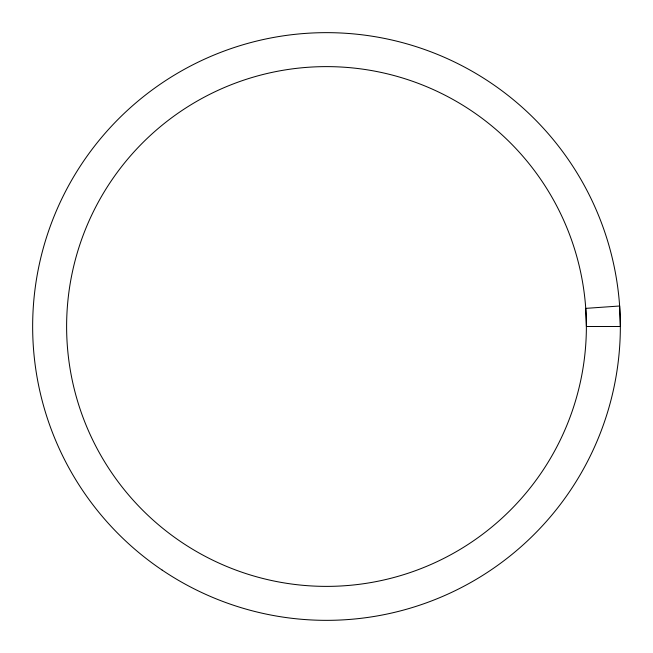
<?xml version="1.0" encoding="UTF-8"?>
<svg xmlns="http://www.w3.org/2000/svg" width="653" height="653" viewBox="0 0 653 653"><rect width="100%" height="100%" fill="white"/><g stroke="black" fill="none" stroke-linecap="round" stroke-linejoin="round"><path stroke-width="0.98" d="M619.632 306.004L585.749 308.371L586.378 326.5A259.878 259.878 0 0 1 196.561 551.565A259.878 259.878 0 0 1 196.561 101.435A259.878 259.878 0 0 1 586.378 326.5L620.35 326.5L619.632 306.004M162.181 570.11A293.85 293.85 0 0 0 619.632 346.996A293.85 293.85 0 0 0 197.688 62.386A293.85 293.85 0 0 0 162.181 570.11"/></g></svg>
